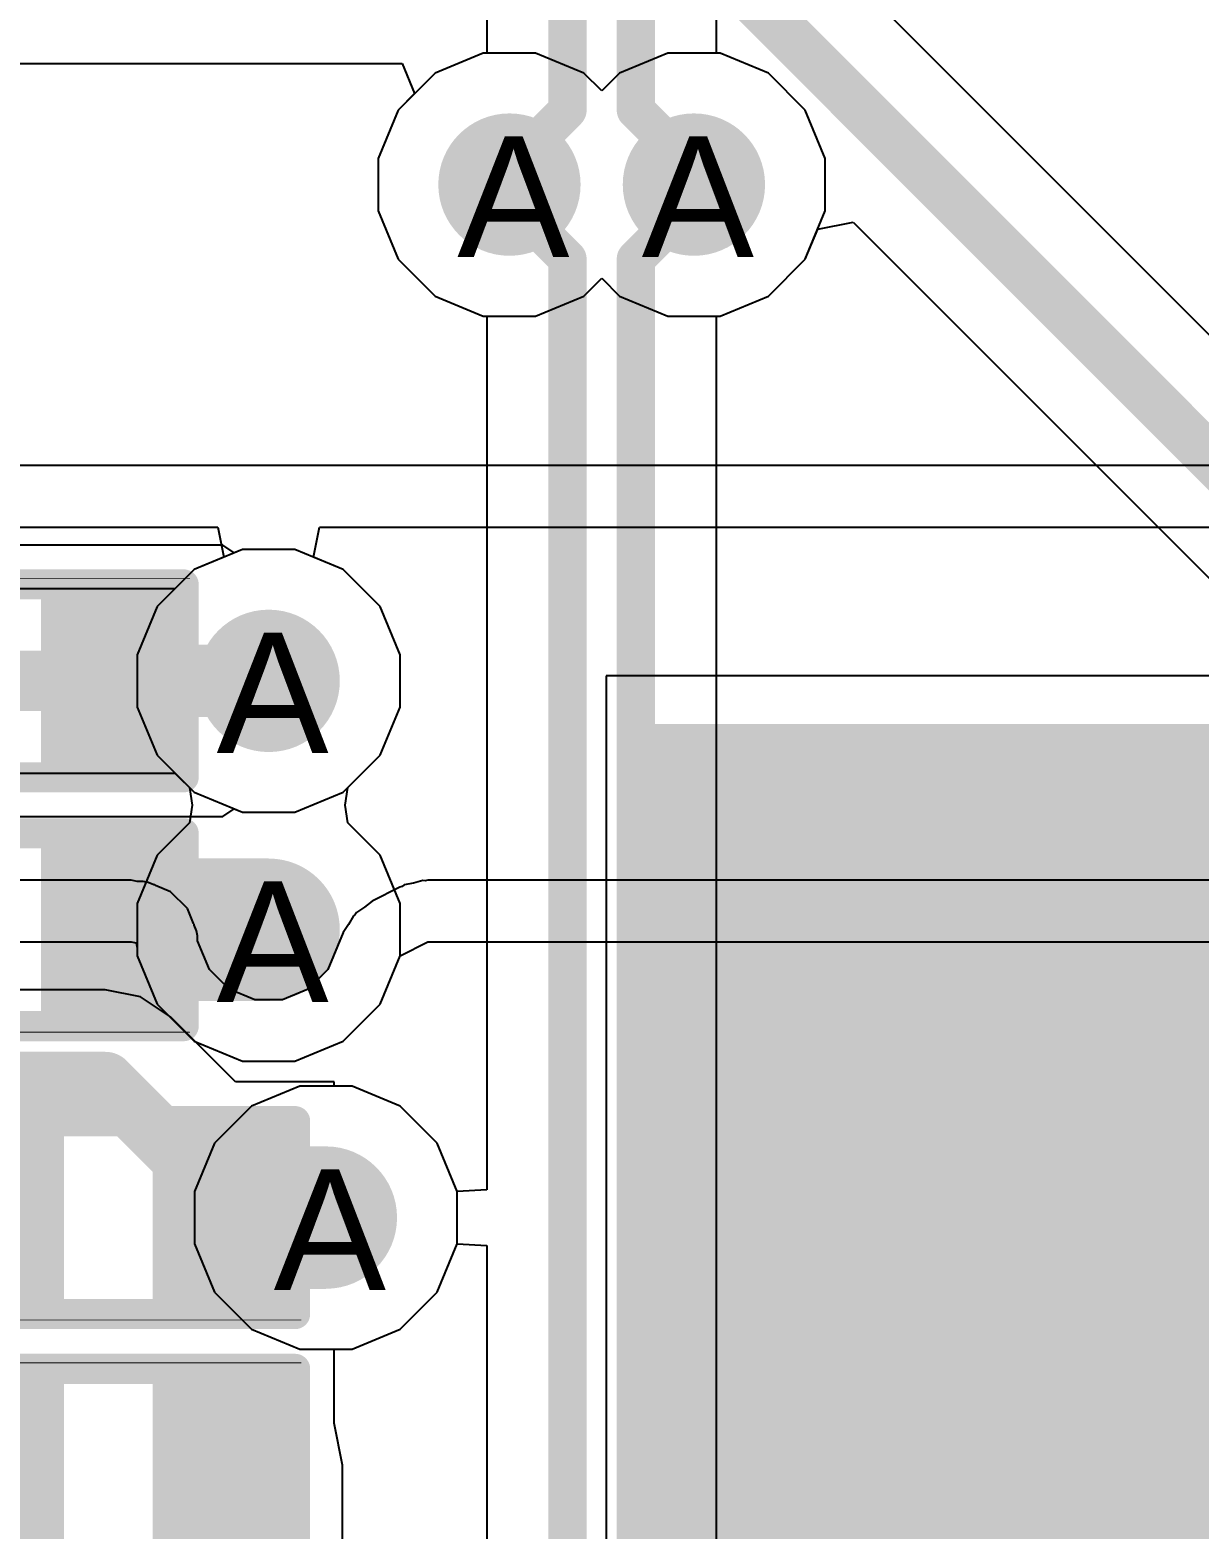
# Model space of a CAD drawing. Header units: inches. Extents: x 0 to 5271, y 0 to 5417.
# Drawn here: x 25.85 to 30.78, y 75.91 to 82.23 of the extents above; entities that cross this region are included whole.
import ezdxf

# ---------------------------------------------------------------- set-up
doc = ezdxf.new("R2010")
doc.units = ezdxf.units.IN
for name, color, linetype in [('Bottom Layer', 5, 'Continuous'), ('Bottom Overlay', 54, 'Continuous'), ('Bottom Paste', 16, 'Continuous'), ('Bottom Solder', 6, 'Continuous'), ('Drill Drawing', 1, 'Continuous'), ('L2_GND1', 16, 'Continuous'), ('L3_SIG1', 76, 'Continuous'), ('L4_PWR', 90, 'Continuous'), ('L5_GND2', 156, 'Continuous'), ('L6_SIG2', 130, 'Continuous'), ('L7_GND3', 216, 'Continuous'), ('Top Layer', 1, 'Continuous'), ('Top Paste', 8, 'Continuous'), ('Top Solder', 216, 'Continuous'), ('Via Holes', 16, 'Continuous')]:
    doc.layers.add(name, color=color, linetype=linetype)
doc.styles.add('Arial', font='', dxfattribs={"height": 0.2})
doc.styles.get('Arial').set_extended_font_data('Arial')

# ---------------------------------------------------------------- blocks, each defined once
blk = doc.blocks.new('AS0B826_S78B_7H_23')
at = {"layer": 'Top Layer'}
blk.add_hatch(color=1, dxfattribs=at).paths.add_polyline_path([(-45.5, 25.206), (-42.5, 25.206), (-42.5, 20.056), (-45.5, 20.056)])
at = {"layer": 'Top Paste'}
blk.add_hatch(color=8, dxfattribs=at).paths.add_polyline_path([(-45.5, 25.206), (-42.5, 25.206), (-42.5, 20.056), (-45.5, 20.056)])
at = {"layer": 'Top Solder'}
blk.add_hatch(color=216, dxfattribs=at).paths.add_polyline_path([(-45.5508, 25.2568), (-42.4492, 25.2568), (-42.4492, 20.0052), (-45.5508, 20.0052)])
blk = doc.blocks.new('R___0402_B_130')
at = {"layer": 'Bottom Layer'}
for points in [[(-0.2413, 0.3175), (-0.2413, -0.3175), (-0.6985, -0.3175), (-0.6985, 0.3175)], [(0.6985, 0.3175), (0.6985, -0.3175), (0.2413, -0.3175), (0.2413, 0.3175)]]:
    blk.add_hatch(color=5, dxfattribs=at).paths.add_polyline_path(points)
at = {"layer": 'Bottom Paste'}
for points in [[(-0.2413, 0.3175), (-0.2413, -0.3175), (-0.6985, -0.3175), (-0.6985, 0.3175)], [(0.6985, 0.3175), (0.6985, -0.3175), (0.2413, -0.3175), (0.2413, 0.3175)]]:
    blk.add_hatch(color=16, dxfattribs=at).paths.add_polyline_path(points)
at = {"layer": 'Bottom Solder'}
for points in [[(-0.1863, 0.3725), (-0.1863, -0.3725), (-0.7535, -0.3725), (-0.7535, 0.3725)], [(0.7535, 0.3725), (0.7535, -0.3725), (0.1863, -0.3725), (0.1863, 0.3725)]]:
    blk.add_hatch(color=6, dxfattribs=at).paths.add_polyline_path(points)
at = {"layer": 'Bottom Overlay'}
for points in [[(-0.7874, -0.4064, 0.127, 0.127, 0), (-0.7874, 0.4064, 0.127, 0.127, 0)], [(-0.7874, 0.4064, 0.127, 0.127, 0), (0.7874, 0.4064, 0.127, 0.127, 0)], [(0.7874, -0.4064, 0.127, 0.127, 0), (0.7874, 0.4064, 0.127, 0.127, 0)], [(-0.8128, 0.4318, 0.00323, 0.00323, 0), (0.8128, 0.4318, 0.00323, 0.00323, 0)], [(-0.7874, -0.4064, 0.127, 0.127, 0), (0.7874, -0.4064, 0.127, 0.127, 0)]]:
    blk.add_lwpolyline(points, format="xyseb", dxfattribs=at)
for points in [[(-0.8191, 0.4064, 0.0635, 0.0635, 1), (-0.7556, 0.4064, 0.0635, 0.0635, 1)], [(-0.8191, 0.4064, 0.0635, 0.0635, 1), (-0.7556, 0.4064, 0.0635, 0.0635, 1)], [(0.7557, 0.4064, 0.0635, 0.0635, 1), (0.8192, 0.4064, 0.0635, 0.0635, 1)], [(0.7557, 0.4064, 0.0635, 0.0635, 1), (0.8192, 0.4064, 0.0635, 0.0635, 1)], [(-0.8136, 0.4318, 0.00161, 0.00161, 1), (-0.812, 0.4318, 0.00161, 0.00161, 1)], [(0.812, 0.4318, 0.00161, 0.00161, 1), (0.8136, 0.4318, 0.00161, 0.00161, 1)], [(-0.8191, -0.4064, 0.0635, 0.0635, 1), (-0.7556, -0.4064, 0.0635, 0.0635, 1)], [(-0.8191, -0.4064, 0.0635, 0.0635, 1), (-0.7556, -0.4064, 0.0635, 0.0635, 1)], [(0.7557, -0.4064, 0.0635, 0.0635, 1), (0.8192, -0.4064, 0.0635, 0.0635, 1)], [(0.7557, -0.4064, 0.0635, 0.0635, 1), (0.8192, -0.4064, 0.0635, 0.0635, 1)]]:
    blk.add_lwpolyline(points, format="xyseb", close=True, dxfattribs=at)
blk = doc.blocks.new('R___0402_B_198')
at = {"layer": 'Bottom Layer'}
for points in [[(-0.2413, 0.3175), (-0.2413, -0.3175), (-0.6985, -0.3175), (-0.6985, 0.3175)], [(0.6985, 0.3175), (0.6985, -0.3175), (0.2413, -0.3175), (0.2413, 0.3175)]]:
    blk.add_hatch(color=5, dxfattribs=at).paths.add_polyline_path(points)
at = {"layer": 'Bottom Paste'}
for points in [[(-0.2413, 0.3175), (-0.2413, -0.3175), (-0.6985, -0.3175), (-0.6985, 0.3175)], [(0.6985, 0.3175), (0.6985, -0.3175), (0.2413, -0.3175), (0.2413, 0.3175)]]:
    blk.add_hatch(color=16, dxfattribs=at).paths.add_polyline_path(points)
at = {"layer": 'Bottom Solder'}
for points in [[(-0.1863, 0.3725), (-0.1863, -0.3725), (-0.7535, -0.3725), (-0.7535, 0.3725)], [(0.7535, 0.3725), (0.7535, -0.3725), (0.1863, -0.3725), (0.1863, 0.3725)]]:
    blk.add_hatch(color=6, dxfattribs=at).paths.add_polyline_path(points)
at = {"layer": 'Bottom Overlay'}
for points in [[(0.7874, 0.4064, 0.127, 0.127, 0), (-0.7874, 0.4064, 0.127, 0.127, 0)], [(-0.7874, 0.4064, 0.127, 0.127, 0), (-0.7874, -0.4064, 0.127, 0.127, 0)], [(0.7874, 0.4064, 0.127, 0.127, 0), (0.7874, -0.4064, 0.127, 0.127, 0)], [(0.8128, 0.4318, 0.00323, 0.00323, 0), (-0.8128, 0.4318, 0.00323, 0.00323, 0)], [(0.7874, -0.4064, 0.127, 0.127, 0), (-0.7874, -0.4064, 0.127, 0.127, 0)]]:
    blk.add_lwpolyline(points, format="xyseb", dxfattribs=at)
for points in [[(-0.8192, 0.4064, 0.0635, 0.0635, 1), (-0.7557, 0.4064, 0.0635, 0.0635, 1)], [(-0.8192, 0.4064, 0.0635, 0.0635, 1), (-0.7557, 0.4064, 0.0635, 0.0635, 1)], [(0.7556, 0.4064, 0.0635, 0.0635, 1), (0.8191, 0.4064, 0.0635, 0.0635, 1)], [(0.7556, 0.4064, 0.0635, 0.0635, 1), (0.8191, 0.4064, 0.0635, 0.0635, 1)], [(-0.8136, 0.4318, 0.00161, 0.00161, 1), (-0.812, 0.4318, 0.00161, 0.00161, 1)], [(0.812, 0.4318, 0.00161, 0.00161, 1), (0.8136, 0.4318, 0.00161, 0.00161, 1)], [(-0.8192, -0.4064, 0.0635, 0.0635, 1), (-0.7557, -0.4064, 0.0635, 0.0635, 1)], [(-0.8192, -0.4064, 0.0635, 0.0635, 1), (-0.7557, -0.4064, 0.0635, 0.0635, 1)], [(0.7556, -0.4064, 0.0635, 0.0635, 1), (0.8191, -0.4064, 0.0635, 0.0635, 1)], [(0.7556, -0.4064, 0.0635, 0.0635, 1), (0.8191, -0.4064, 0.0635, 0.0635, 1)]]:
    blk.add_lwpolyline(points, format="xyseb", close=True, dxfattribs=at)
blk = doc.blocks.new('R___0402_B_226')
at = {"layer": 'Bottom Layer'}
for points in [[(-0.2413, 0.3175), (-0.2413, -0.3175), (-0.6985, -0.3175), (-0.6985, 0.3175)], [(0.6985, 0.3175), (0.6985, -0.3175), (0.2413, -0.3175), (0.2413, 0.3175)]]:
    blk.add_hatch(color=5, dxfattribs=at).paths.add_polyline_path(points)
at = {"layer": 'Bottom Paste'}
for points in [[(-0.2413, 0.3175), (-0.2413, -0.3175), (-0.6985, -0.3175), (-0.6985, 0.3175)], [(0.6985, 0.3175), (0.6985, -0.3175), (0.2413, -0.3175), (0.2413, 0.3175)]]:
    blk.add_hatch(color=16, dxfattribs=at).paths.add_polyline_path(points)
at = {"layer": 'Bottom Solder'}
for points in [[(-0.1863, 0.3725), (-0.1863, -0.3725), (-0.7535, -0.3725), (-0.7535, 0.3725)], [(0.7535, 0.3725), (0.7535, -0.3725), (0.1863, -0.3725), (0.1863, 0.3725)]]:
    blk.add_hatch(color=6, dxfattribs=at).paths.add_polyline_path(points)
at = {"layer": 'Bottom Overlay'}
for points in [[(-0.7874, 0.4064, 0.127, 0.127, 0), (-0.7874, -0.4064, 0.127, 0.127, 0)], [(0.7874, 0.4064, 0.127, 0.127, 0), (-0.7874, 0.4064, 0.127, 0.127, 0)], [(0.7874, 0.4064, 0.127, 0.127, 0), (0.7874, -0.4064, 0.127, 0.127, 0)], [(0.8128, 0.4318, 0.00323, 0.00323, 0), (-0.8128, 0.4318, 0.00323, 0.00323, 0)], [(0.7874, -0.4064, 0.127, 0.127, 0), (-0.7874, -0.4064, 0.127, 0.127, 0)]]:
    blk.add_lwpolyline(points, format="xyseb", dxfattribs=at)
for points in [[(-0.8192, 0.4064, 0.0635, 0.0635, 1), (-0.7557, 0.4064, 0.0635, 0.0635, 1)], [(-0.8192, 0.4064, 0.0635, 0.0635, 1), (-0.7557, 0.4064, 0.0635, 0.0635, 1)], [(0.7556, 0.4064, 0.0635, 0.0635, 1), (0.8191, 0.4064, 0.0635, 0.0635, 1)], [(0.7556, 0.4064, 0.0635, 0.0635, 1), (0.8191, 0.4064, 0.0635, 0.0635, 1)], [(-0.8136, 0.4318, 0.00161, 0.00161, 1), (-0.812, 0.4318, 0.00161, 0.00161, 1)], [(0.812, 0.4318, 0.00161, 0.00161, 1), (0.8136, 0.4318, 0.00161, 0.00161, 1)], [(-0.8192, -0.4064, 0.0635, 0.0635, 1), (-0.7557, -0.4064, 0.0635, 0.0635, 1)], [(-0.8192, -0.4064, 0.0635, 0.0635, 1), (-0.7557, -0.4064, 0.0635, 0.0635, 1)], [(0.7556, -0.4064, 0.0635, 0.0635, 1), (0.8191, -0.4064, 0.0635, 0.0635, 1)], [(0.7556, -0.4064, 0.0635, 0.0635, 1), (0.8191, -0.4064, 0.0635, 0.0635, 1)]]:
    blk.add_lwpolyline(points, format="xyseb", close=True, dxfattribs=at)
blk = doc.blocks.new('R___0402_B_230')
at = {"layer": 'Bottom Layer'}
for points in [[(-0.2413, 0.3175), (-0.2413, -0.3175), (-0.6985, -0.3175), (-0.6985, 0.3175)], [(0.6985, 0.3175), (0.6985, -0.3175), (0.2413, -0.3175), (0.2413, 0.3175)]]:
    blk.add_hatch(color=5, dxfattribs=at).paths.add_polyline_path(points)
at = {"layer": 'Bottom Paste'}
for points in [[(-0.2413, 0.3175), (-0.2413, -0.3175), (-0.6985, -0.3175), (-0.6985, 0.3175)], [(0.6985, 0.3175), (0.6985, -0.3175), (0.2413, -0.3175), (0.2413, 0.3175)]]:
    blk.add_hatch(color=16, dxfattribs=at).paths.add_polyline_path(points)
at = {"layer": 'Bottom Solder'}
for points in [[(-0.1863, 0.3725), (-0.1863, -0.3725), (-0.7535, -0.3725), (-0.7535, 0.3725)], [(0.7535, 0.3725), (0.7535, -0.3725), (0.1863, -0.3725), (0.1863, 0.3725)]]:
    blk.add_hatch(color=6, dxfattribs=at).paths.add_polyline_path(points)
at = {"layer": 'Bottom Overlay'}
for points in [[(-0.7874, -0.4064, 0.127, 0.127, 0), (-0.7874, 0.4064, 0.127, 0.127, 0)], [(-0.7874, 0.4064, 0.127, 0.127, 0), (0.7874, 0.4064, 0.127, 0.127, 0)], [(0.7874, -0.4064, 0.127, 0.127, 0), (0.7874, 0.4064, 0.127, 0.127, 0)], [(-0.8128, 0.4318, 0.00323, 0.00323, 0), (0.8128, 0.4318, 0.00323, 0.00323, 0)], [(-0.7874, -0.4064, 0.127, 0.127, 0), (0.7874, -0.4064, 0.127, 0.127, 0)]]:
    blk.add_lwpolyline(points, format="xyseb", dxfattribs=at)
for points in [[(-0.8191, 0.4064, 0.0635, 0.0635, 1), (-0.7556, 0.4064, 0.0635, 0.0635, 1)], [(-0.8191, 0.4064, 0.0635, 0.0635, 1), (-0.7556, 0.4064, 0.0635, 0.0635, 1)], [(0.7557, 0.4064, 0.0635, 0.0635, 1), (0.8192, 0.4064, 0.0635, 0.0635, 1)], [(0.7557, 0.4064, 0.0635, 0.0635, 1), (0.8192, 0.4064, 0.0635, 0.0635, 1)], [(-0.8136, 0.4318, 0.00161, 0.00161, 1), (-0.812, 0.4318, 0.00161, 0.00161, 1)], [(0.812, 0.4318, 0.00161, 0.00161, 1), (0.8136, 0.4318, 0.00161, 0.00161, 1)], [(-0.8191, -0.4064, 0.0635, 0.0635, 1), (-0.7556, -0.4064, 0.0635, 0.0635, 1)], [(-0.8191, -0.4064, 0.0635, 0.0635, 1), (-0.7556, -0.4064, 0.0635, 0.0635, 1)], [(0.7557, -0.4064, 0.0635, 0.0635, 1), (0.8192, -0.4064, 0.0635, 0.0635, 1)], [(0.7557, -0.4064, 0.0635, 0.0635, 1), (0.8192, -0.4064, 0.0635, 0.0635, 1)]]:
    blk.add_lwpolyline(points, format="xyseb", close=True, dxfattribs=at)

msp = doc.modelspace()

# ---------------------------------------------------------------- hatches: boundary and pattern name
at = {"layer": 'Bottom Layer'}
h = msp.add_hatch(color=5, dxfattribs=at)
edge = h.paths.add_edge_path()
edge.add_arc((27.8728, 81.5752), 0.3, 0, 360)
h = msp.add_hatch(color=5, dxfattribs=at)
edge = h.paths.add_edge_path()
edge.add_arc((28.6506, 81.5752), 0.3, 0, 360)
h = msp.add_hatch(color=5, dxfattribs=at)
edge = h.paths.add_edge_path()
edge.add_arc((26.8576, 79.4839), 0.3, 0, 360)
for points in [[(26.1816, 78.7353), (26.1816, 78.1342), (26.8576, 78.1342), (26.8576, 78.7353)], [(26.4229, 77.5221), (26.4229, 76.921), (27.0989, 76.921), (27.0989, 77.5221)]]:
    msp.add_hatch(color=5, dxfattribs=at).paths.add_polyline_path(points)
h = msp.add_hatch(color=5, dxfattribs=at)
edge = h.paths.add_edge_path()
edge.add_arc((26.8576, 78.4352), 0.3, 0, 360)
h = msp.add_hatch(color=5, dxfattribs=at)
edge = h.paths.add_edge_path()
edge.add_arc((27.0989, 77.2221), 0.3, 0, 360)
at = {"layer": 'L2_GND1'}
h = msp.add_hatch(color=16, dxfattribs=at)
edge = h.paths.add_edge_path()
edge.add_arc((27.8728, 81.5752), 0.3, 0, 360)
h = msp.add_hatch(color=16, dxfattribs=at)
edge = h.paths.add_edge_path()
edge.add_arc((28.6506, 81.5752), 0.3, 0, 360)
h = msp.add_hatch(color=16, dxfattribs=at)
edge = h.paths.add_edge_path()
edge.add_arc((26.8576, 79.4839), 0.3, 0, 360)
h = msp.add_hatch(color=16, dxfattribs=at)
edge = h.paths.add_edge_path()
edge.add_arc((26.8576, 78.4352), 0.3, 0, 360)
h = msp.add_hatch(color=16, dxfattribs=at)
edge = h.paths.add_edge_path()
edge.add_arc((27.0989, 77.2221), 0.3, 0, 360)
at = {"layer": 'L3_SIG1'}
h = msp.add_hatch(color=76, dxfattribs=at)
edge = h.paths.add_edge_path()
edge.add_arc((27.8728, 81.5752), 0.3, 0, 360)
h = msp.add_hatch(color=76, dxfattribs=at)
edge = h.paths.add_edge_path()
edge.add_arc((28.6506, 81.5752), 0.3, 0, 360)
h = msp.add_hatch(color=76, dxfattribs=at)
edge = h.paths.add_edge_path()
edge.add_arc((26.8576, 79.4839), 0.3, 0, 360)
h = msp.add_hatch(color=76, dxfattribs=at)
edge = h.paths.add_edge_path()
edge.add_arc((26.8576, 78.4352), 0.3, 0, 360)
h = msp.add_hatch(color=76, dxfattribs=at)
edge = h.paths.add_edge_path()
edge.add_arc((27.0989, 77.2221), 0.3, 0, 360)
at = {"layer": 'L4_PWR'}
h = msp.add_hatch(color=90, dxfattribs=at)
edge = h.paths.add_edge_path()
edge.add_arc((27.8728, 81.5752), 0.3, 0, 360)
h = msp.add_hatch(color=90, dxfattribs=at)
edge = h.paths.add_edge_path()
edge.add_arc((28.6506, 81.5752), 0.3, 0, 360)
h = msp.add_hatch(color=90, dxfattribs=at)
edge = h.paths.add_edge_path()
edge.add_arc((26.8576, 79.4839), 0.3, 0, 360)
h = msp.add_hatch(color=90, dxfattribs=at)
edge = h.paths.add_edge_path()
edge.add_arc((26.8576, 78.4352), 0.3, 0, 360)
h = msp.add_hatch(color=90, dxfattribs=at)
edge = h.paths.add_edge_path()
edge.add_arc((27.0989, 77.2221), 0.3, 0, 360)
at = {"layer": 'L5_GND2'}
h = msp.add_hatch(color=156, dxfattribs=at)
edge = h.paths.add_edge_path()
edge.add_arc((27.8728, 81.5752), 0.3, 0, 360)
h = msp.add_hatch(color=156, dxfattribs=at)
edge = h.paths.add_edge_path()
edge.add_arc((28.6506, 81.5752), 0.3, 0, 360)
h = msp.add_hatch(color=156, dxfattribs=at)
edge = h.paths.add_edge_path()
edge.add_arc((26.8576, 79.4839), 0.3, 0, 360)
h = msp.add_hatch(color=156, dxfattribs=at)
edge = h.paths.add_edge_path()
edge.add_arc((26.8576, 78.4352), 0.3, 0, 360)
h = msp.add_hatch(color=156, dxfattribs=at)
edge = h.paths.add_edge_path()
edge.add_arc((27.0989, 77.2221), 0.3, 0, 360)
at = {"layer": 'L6_SIG2'}
h = msp.add_hatch(color=130, dxfattribs=at)
edge = h.paths.add_edge_path()
edge.add_arc((27.8728, 81.5752), 0.3, 0, 360)
h = msp.add_hatch(color=130, dxfattribs=at)
edge = h.paths.add_edge_path()
edge.add_arc((28.6506, 81.5752), 0.3, 0, 360)
h = msp.add_hatch(color=130, dxfattribs=at)
edge = h.paths.add_edge_path()
edge.add_arc((26.8576, 79.4839), 0.3, 0, 360)
h = msp.add_hatch(color=130, dxfattribs=at)
edge = h.paths.add_edge_path()
edge.add_arc((26.8576, 78.4352), 0.3, 0, 360)
h = msp.add_hatch(color=130, dxfattribs=at)
edge = h.paths.add_edge_path()
edge.add_arc((27.0989, 77.2221), 0.3, 0, 360)
at = {"layer": 'L7_GND3'}
h = msp.add_hatch(color=216, dxfattribs=at)
edge = h.paths.add_edge_path()
edge.add_arc((27.8728, 81.5752), 0.3, 0, 360)
h = msp.add_hatch(color=216, dxfattribs=at)
edge = h.paths.add_edge_path()
edge.add_arc((28.6506, 81.5752), 0.3, 0, 360)
h = msp.add_hatch(color=216, dxfattribs=at)
edge = h.paths.add_edge_path()
edge.add_arc((26.8576, 79.4839), 0.3, 0, 360)
h = msp.add_hatch(color=216, dxfattribs=at)
edge = h.paths.add_edge_path()
edge.add_arc((26.8576, 78.4352), 0.3, 0, 360)
h = msp.add_hatch(color=216, dxfattribs=at)
edge = h.paths.add_edge_path()
edge.add_arc((27.0989, 77.2221), 0.3, 0, 360)
at = {"layer": 'Top Layer'}
h = msp.add_hatch(color=1, dxfattribs=at)
edge = h.paths.add_edge_path()
edge.add_arc((27.8728, 81.5752), 0.3, 0, 360)
h = msp.add_hatch(color=1, dxfattribs=at)
edge = h.paths.add_edge_path()
edge.add_arc((28.6506, 81.5752), 0.3, 0, 360)
h = msp.add_hatch(color=1, dxfattribs=at)
edge = h.paths.add_edge_path()
edge.add_arc((26.8576, 79.4839), 0.3, 0, 360)
h = msp.add_hatch(color=1, dxfattribs=at)
edge = h.paths.add_edge_path()
edge.add_arc((26.8576, 78.4352), 0.3, 0, 360)
h = msp.add_hatch(color=1, dxfattribs=at)
edge = h.paths.add_edge_path()
edge.add_arc((27.0989, 77.2221), 0.3, 0, 360)
at = {"layer": 'Via Holes'}
h = msp.add_hatch(color=7, dxfattribs=at)
edge = h.paths.add_edge_path()
edge.add_arc((27.8728, 81.5752), 0.15, 0, 360)
h = msp.add_hatch(color=7, dxfattribs=at)
edge = h.paths.add_edge_path()
edge.add_arc((28.6506, 81.5752), 0.15, 0, 360)
h = msp.add_hatch(color=7, dxfattribs=at)
edge = h.paths.add_edge_path()
edge.add_arc((26.8576, 79.4839), 0.15, 0, 360)
h = msp.add_hatch(color=7, dxfattribs=at)
edge = h.paths.add_edge_path()
edge.add_arc((26.8576, 78.4352), 0.15, 0, 360)
h = msp.add_hatch(color=7, dxfattribs=at)
edge = h.paths.add_edge_path()
edge.add_arc((27.0989, 77.2221), 0.15, 0, 360)

# ---------------------------------------------------------------- linework, layer by layer
at = {"layer": 'Bottom Layer'}
for p, q in [((27.7626, 82.1292), (27.559, 82.0448)), ((27.983, 82.1292), (27.7626, 82.1292)), ((28.1866, 82.0448), (27.983, 82.1292)), ((28.5404, 82.1292), (28.3368, 82.0448)), ((28.7608, 82.1292), (28.5404, 82.1292)), ((28.9644, 82.0448), (28.7608, 82.1292)), ((27.559, 82.0448), (27.4031, 81.889)), ((28.2617, 81.9697), (28.1866, 82.0448)), ((28.3368, 82.0448), (28.2617, 81.9697)), ((29.1203, 81.889), (28.9644, 82.0448)), ((27.4031, 81.889), (27.3188, 81.6854)), ((29.2046, 81.6854), (29.1203, 81.889)), ((27.3188, 81.6854), (27.3188, 81.465)), ((29.2046, 81.465), (29.2046, 81.6854)), ((27.3188, 81.465), (27.4031, 81.2613)), ((29.1203, 81.2613), (29.2046, 81.465)), ((27.4031, 81.2613), (27.559, 81.1055)), ((28.9644, 81.1055), (29.1203, 81.2613)), ((27.559, 81.1055), (27.7626, 81.0212)), ((28.7608, 81.0212), (28.9644, 81.1055)), ((27.7626, 81.0212), (27.7769, 81.0212)), ((27.7769, 81.0212), (27.7769, 77.3396)), ((28.7465, 70.7596), (28.7465, 81.0212)), ((28.7465, 81.0212), (28.7608, 81.0212)), ((26.6642, 80.0554), (24.7592, 80.0554)), ((26.7122, 80.0233), (26.6642, 80.0554)), ((26.6642, 80.0554), (26.6642, 80.0554)), ((26.7474, 80.0379), (26.7122, 80.0233)), ((26.9678, 80.0379), (26.7474, 80.0379)), ((27.1714, 79.9535), (26.9678, 80.0379)), ((27.3273, 79.7977), (27.1714, 79.9535)), ((27.4116, 79.5941), (27.3273, 79.7977)), ((27.4116, 79.3737), (27.4116, 79.5941)), ((27.3273, 79.1701), (27.4116, 79.3737)), ((27.1714, 79.0142), (27.3273, 79.1701)), ((26.9678, 78.9299), (27.1714, 79.0142)), ((25.7244, 78.9124), (26.6642, 78.9124)), ((26.6642, 78.9124), (26.7122, 78.9444)), ((26.6642, 78.9124), (26.6642, 78.9124)), ((26.7122, 78.9444), (26.7474, 78.9299)), ((26.7474, 78.9299), (26.9678, 78.9299)), ((26.1689, 78.182), (25.7244, 78.182)), ((26.3176, 78.1524), (26.1689, 78.182)), ((26.4436, 78.0682), (26.3176, 78.1524)), ((26.7183, 77.7936), (26.4436, 78.0682)), ((27.1341, 77.7936), (26.7183, 77.7936)), ((27.1341, 77.776), (27.1341, 77.7936)), ((27.2091, 77.776), (27.1341, 77.776)), ((27.4127, 77.6917), (27.2091, 77.776)), ((27.5686, 77.5359), (27.4127, 77.6917)), ((27.6529, 77.3323), (27.5686, 77.5359)), ((27.7769, 77.3396), (27.6529, 77.3323)), ((27.5686, 76.9082), (27.6529, 77.1118)), ((27.6529, 77.1118), (27.7769, 77.1045)), ((27.7769, 77.1045), (27.7769, 70.7596)), ((27.4127, 76.7524), (27.5686, 76.9082)), ((27.2091, 76.6681), (27.4127, 76.7524)), ((27.1341, 76.3558), (27.1341, 76.6681)), ((27.1341, 76.6681), (27.2091, 76.6681)), ((27.1695, 76.1781), (27.1341, 76.3558)), ((27.1695, 75.147), (27.1695, 76.1781))]:
    msp.add_line(p, q, dxfattribs=at)
for points in [[(27.8728, 81.5064, 0.1608, 0.1608, 0), (27.8728, 81.5752, 0.1608, 0.1608, 0)], [(28.6506, 81.5064, 0.1608, 0.1608, 0), (28.6506, 81.5752, 0.1608, 0.1608, 0)], [(27.8728, 81.5064, 0.1608, 0.1608, 0), (28.1178, 81.2614, 0.1608, 0.1608, 0)], [(28.4056, 81.2614, 0.1608, 0.1608, 0), (28.6506, 81.5064, 0.1608, 0.1608, 0)], [(28.1178, 70.5194, 0.1608, 0.1608, 0), (28.1178, 81.2614, 0.1608, 0.1608, 0)], [(28.4056, 70.5194, 0.1608, 0.1608, 0), (28.4056, 81.2614, 0.1608, 0.1608, 0)], [(26.1816, 79.4839, 0.3048, 0.3048, 0), (26.8659, 79.4839, 0.3048, 0.3048, 0)], [(25.0339, 77.7936, 0.254, 0.254, 0), (26.1689, 77.7936, 0.254, 0.254, 0)], [(26.1689, 77.7936, 0.254, 0.254, 0), (26.6515, 77.311, 0.254, 0.254, 0)], [(26.6515, 77.2221, 0.254, 0.254, 0), (26.6515, 77.311, 0.254, 0.254, 0)], [(26.6515, 75.147, 0.508, 0.508, 0), (26.6515, 76.1781, 0.508, 0.508, 0)]]:
    msp.add_lwpolyline(points, format="xyseb", dxfattribs=at)
for points in [[(27.8326, 81.5752, 0.0804, 0.0804, 1), (27.913, 81.5752, 0.0804, 0.0804, 1)], [(28.6104, 81.5752, 0.0804, 0.0804, 1), (28.6908, 81.5752, 0.0804, 0.0804, 1)], [(27.8326, 81.5064, 0.0804, 0.0804, 1), (27.913, 81.5064, 0.0804, 0.0804, 1)], [(27.8326, 81.5064, 0.0804, 0.0804, 1), (27.913, 81.5064, 0.0804, 0.0804, 1)], [(28.6104, 81.5064, 0.0804, 0.0804, 1), (28.6908, 81.5064, 0.0804, 0.0804, 1)], [(28.6104, 81.5064, 0.0804, 0.0804, 1), (28.6908, 81.5064, 0.0804, 0.0804, 1)], [(28.0776, 81.2614, 0.0804, 0.0804, 1), (28.158, 81.2614, 0.0804, 0.0804, 1)], [(28.0776, 81.2614, 0.0804, 0.0804, 1), (28.158, 81.2614, 0.0804, 0.0804, 1)], [(28.3654, 81.2614, 0.0804, 0.0804, 1), (28.4458, 81.2614, 0.0804, 0.0804, 1)], [(28.3654, 81.2614, 0.0804, 0.0804, 1), (28.4458, 81.2614, 0.0804, 0.0804, 1)], [(26.1054, 79.4839, 0.1524, 0.1524, 1), (26.2578, 79.4839, 0.1524, 0.1524, 1)], [(26.7897, 79.4839, 0.1524, 0.1524, 1), (26.9421, 79.4839, 0.1524, 0.1524, 1)], [(26.1054, 77.7936, 0.127, 0.127, 1), (26.2324, 77.7936, 0.127, 0.127, 1)], [(26.1054, 77.7936, 0.127, 0.127, 1), (26.2324, 77.7936, 0.127, 0.127, 1)], [(26.588, 77.311, 0.127, 0.127, 1), (26.715, 77.311, 0.127, 0.127, 1)], [(26.588, 77.311, 0.127, 0.127, 1), (26.715, 77.311, 0.127, 0.127, 1)], [(26.588, 77.2221, 0.127, 0.127, 1), (26.715, 77.2221, 0.127, 0.127, 1)], [(26.5245, 76.1781, 0.254, 0.254, 1), (26.7785, 76.1781, 0.254, 0.254, 1)]]:
    msp.add_lwpolyline(points, format="xyseb", close=True, dxfattribs=at)
at = {"layer": 'L2_GND1'}
for p, q in [((32.1034, 79.6614), (29.06, 82.7048)), ((24.9065, 82.0858), (27.4204, 82.0858)), ((27.4204, 82.0858), (27.473, 81.9588)), ((27.473, 81.9588), (27.4031, 81.889)), ((27.4031, 81.889), (27.3188, 81.6854)), ((27.3188, 81.6854), (27.3188, 81.465)), ((27.3188, 81.465), (27.4031, 81.2613)), ((29.1203, 81.2613), (29.1724, 81.3872)), ((29.1724, 81.3872), (29.3219, 81.4173)), ((29.3219, 81.4173), (31.6968, 79.0424)), ((27.4031, 81.2613), (27.559, 81.1055)), ((28.9644, 81.1055), (29.1203, 81.2613)), ((28.1866, 81.1055), (28.2617, 81.1806)), ((28.2617, 81.1806), (28.3368, 81.1055)), ((27.559, 81.1055), (27.7626, 81.0212)), ((27.983, 81.0212), (28.1866, 81.1055)), ((28.3368, 81.1055), (28.5404, 81.0212)), ((28.7608, 81.0212), (28.9644, 81.1055)), ((27.7626, 81.0212), (27.983, 81.0212)), ((28.5404, 81.0212), (28.7608, 81.0212)), ((26.7474, 80.0379), (26.5438, 79.9535)), ((26.9678, 80.0379), (26.7474, 80.0379)), ((27.1714, 79.9535), (26.9678, 80.0379)), ((26.5438, 79.9535), (26.3879, 79.7977)), ((27.3273, 79.7977), (27.1714, 79.9535)), ((26.3879, 79.7977), (26.3036, 79.5941)), ((27.4116, 79.5941), (27.3273, 79.7977)), ((26.3036, 79.5941), (26.3036, 79.3737)), ((27.4116, 79.3737), (27.4116, 79.5941)), ((26.3036, 79.3737), (26.3879, 79.1701)), ((27.3273, 79.1701), (27.4116, 79.3737)), ((26.3879, 79.1701), (26.5438, 79.0142)), ((27.1714, 79.0142), (27.3273, 79.1701)), ((26.5438, 79.0142), (26.7474, 78.9299)), ((26.9678, 78.9299), (27.1714, 79.0142)), ((26.7474, 78.9299), (26.9678, 78.9299)), ((26.9887, 77.776), (26.7851, 77.6917)), ((27.2091, 77.776), (26.9887, 77.776)), ((27.4127, 77.6917), (27.2091, 77.776)), ((26.7851, 77.6917), (26.6292, 77.5359)), ((27.5686, 77.5359), (27.4127, 77.6917)), ((26.6292, 77.5359), (26.5449, 77.3322)), ((27.6529, 77.3322), (27.5686, 77.5359)), ((26.5449, 77.3322), (26.5449, 77.1119)), ((27.6529, 77.1119), (27.6529, 77.3322)), ((26.5449, 77.1119), (26.6292, 76.9082)), ((27.5686, 76.9082), (27.6529, 77.1119)), ((26.6292, 76.9082), (26.7851, 76.7524)), ((27.4127, 76.7524), (27.5686, 76.9082)), ((26.7851, 76.7524), (26.9887, 76.6681)), ((27.2091, 76.6681), (27.4127, 76.7524)), ((26.9887, 76.6681), (27.2091, 76.6681))]:
    msp.add_line(p, q, dxfattribs=at)
msp.add_lwpolyline([(28.8036, 82.4484, 0.2032, 0.2032, 0), (31.9532, 79.2988, 0.2032, 0.2032, 0)], format="xyseb", dxfattribs=at)
at = {"layer": 'L3_SIG1'}
for p, q in [((27.7626, 82.1292), (27.559, 82.0448)), ((27.983, 82.1292), (27.7626, 82.1292)), ((28.1866, 82.0448), (27.983, 82.1292)), ((28.5404, 82.1292), (28.3368, 82.0448)), ((28.7608, 82.1292), (28.5404, 82.1292)), ((28.9644, 82.0448), (28.7608, 82.1292)), ((27.559, 82.0448), (27.4031, 81.889)), ((28.2617, 81.9697), (28.1866, 82.0448)), ((28.3368, 82.0448), (28.2617, 81.9697)), ((29.1203, 81.889), (28.9644, 82.0448)), ((27.4031, 81.889), (27.3188, 81.6854)), ((29.2046, 81.6854), (29.1203, 81.889)), ((27.3188, 81.6854), (27.3188, 81.465)), ((29.2046, 81.465), (29.2046, 81.6854)), ((27.3188, 81.465), (27.4031, 81.2613)), ((29.1203, 81.2613), (29.2046, 81.465)), ((27.4031, 81.2613), (27.559, 81.1055)), ((28.9644, 81.1055), (29.1203, 81.2613)), ((28.1866, 81.1055), (28.2617, 81.1806)), ((28.2617, 81.1806), (28.3368, 81.1055)), ((27.559, 81.1055), (27.7626, 81.0212)), ((27.983, 81.0212), (28.1866, 81.1055)), ((28.3368, 81.1055), (28.5404, 81.0212)), ((28.7608, 81.0212), (28.9644, 81.1055)), ((27.7626, 81.0212), (27.983, 81.0212)), ((28.5404, 81.0212), (28.7608, 81.0212)), ((35.4075, 80.391), (22.5045, 80.391)), ((22.5045, 80.132), (26.6428, 80.132)), ((26.6428, 80.132), (26.6681, 80.005)), ((27.0471, 80.005), (27.0724, 80.132)), ((27.0724, 80.132), (35.4075, 80.132)), ((26.6681, 80.005), (26.5438, 79.9535)), ((27.1714, 79.9535), (27.0471, 80.005)), ((26.5438, 79.9535), (26.4626, 79.8723)), ((27.3273, 79.7977), (27.1714, 79.9535)), ((26.4626, 79.8723), (22.2286, 79.8723)), ((27.4116, 79.5941), (27.3273, 79.7977)), ((27.4116, 79.3737), (27.4116, 79.5941)), ((27.3273, 79.1701), (27.4116, 79.3737)), ((27.1714, 79.0142), (27.3273, 79.1701)), ((22.2286, 79.0954), (26.4626, 79.0954)), ((26.4626, 79.0954), (26.5438, 79.0142)), ((26.5438, 79.0142), (26.7474, 78.9299)), ((26.9678, 78.9299), (27.1714, 79.0142)), ((26.7474, 78.9299), (26.9678, 78.9299)), ((26.2781, 78.6434), (18.4485, 78.6434)), ((26.3031, 78.6384), (26.2781, 78.6434)), ((26.3286, 78.6384), (26.3031, 78.6384)), ((26.3499, 78.6342), (26.3286, 78.6384)), ((26.3735, 78.6244), (26.3499, 78.6342)), ((26.3772, 78.6237), (26.3735, 78.6244)), ((26.3804, 78.6215), (26.3772, 78.6237)), ((26.4432, 78.5955), (26.3804, 78.6215)), ((26.5147, 78.524), (26.4432, 78.5955)), ((27.4104, 78.6151), (27.2939, 78.5557)), ((27.4203, 78.6179), (27.4104, 78.6151)), ((27.4289, 78.6237), (27.4203, 78.6179)), ((27.4686, 78.6316), (27.4289, 78.6237)), ((27.5076, 78.6426), (27.4686, 78.6316)), ((27.5179, 78.6414), (27.5076, 78.6426)), ((27.528, 78.6434), (27.5179, 78.6414)), ((35.6908, 78.6434), (27.528, 78.6434)), ((26.5407, 78.4612), (26.5147, 78.524)), ((27.2621, 78.5306), (27.2285, 78.5081)), ((27.2939, 78.5557), (27.2621, 78.5306)), ((26.5429, 78.458), (26.5407, 78.4612)), ((27.2146, 78.4931), (27.1948, 78.4578)), ((27.2227, 78.4995), (27.2146, 78.4931)), ((27.2285, 78.5081), (27.2227, 78.4995)), ((26.5436, 78.4543), (26.5429, 78.458)), ((26.5534, 78.4307), (26.5436, 78.4543)), ((26.5576, 78.4094), (26.5534, 78.4307)), ((26.5576, 78.3885), (26.5576, 78.4094)), ((27.1723, 78.4241), (27.1077, 78.2681)), ((27.1948, 78.4578), (27.1723, 78.4241)), ((18.4485, 78.3844), (26.2781, 78.3844)), ((26.2781, 78.3844), (26.2994, 78.3802)), ((26.2994, 78.3802), (26.3036, 78.3589)), ((26.3036, 78.3589), (26.3036, 78.325)), ((26.6075, 78.2681), (26.5576, 78.3885)), ((27.4116, 78.325), (27.528, 78.3844)), ((27.528, 78.3844), (35.6908, 78.3844)), ((26.3036, 78.325), (26.3879, 78.1214)), ((27.3273, 78.1214), (27.4116, 78.325)), ((26.6905, 78.1851), (26.6075, 78.2681)), ((27.1077, 78.2681), (27.0247, 78.1851)), ((26.7989, 78.1402), (26.6905, 78.1851)), ((27.0247, 78.1851), (26.9163, 78.1402)), ((26.3879, 78.1214), (26.5438, 77.9655)), ((26.9163, 78.1402), (26.7989, 78.1402)), ((27.1714, 77.9655), (27.3273, 78.1214)), ((26.5438, 77.9655), (26.7474, 77.8812)), ((26.9678, 77.8812), (27.1714, 77.9655)), ((26.7474, 77.8812), (26.9678, 77.8812))]:
    msp.add_line(p, q, dxfattribs=at)
msp.add_lwpolyline([(21.8336, 79.4839, 0.254, 0.254, 0), (26.8659, 79.4839, 0.254, 0.254, 0)], format="xyseb", dxfattribs=at)
msp.add_lwpolyline([(26.8024, 79.4839, 0.127, 0.127, 1), (26.9294, 79.4839, 0.127, 0.127, 1)], format="xyseb", close=True, dxfattribs=at)
at = {"layer": 'L4_PWR'}
for p, q in [((27.7626, 82.1292), (27.559, 82.0448)), ((27.983, 82.1292), (27.7626, 82.1292)), ((28.1866, 82.0448), (27.983, 82.1292)), ((28.5404, 82.1292), (28.3368, 82.0448)), ((28.7608, 82.1292), (28.5404, 82.1292)), ((28.9644, 82.0448), (28.7608, 82.1292)), ((27.559, 82.0448), (27.4031, 81.889)), ((28.2617, 81.9697), (28.1866, 82.0448)), ((28.3368, 82.0448), (28.2617, 81.9697)), ((29.1203, 81.889), (28.9644, 82.0448)), ((27.4031, 81.889), (27.3188, 81.6854)), ((29.2046, 81.6854), (29.1203, 81.889)), ((27.3188, 81.6854), (27.3188, 81.465)), ((29.2046, 81.465), (29.2046, 81.6854)), ((27.3188, 81.465), (27.4031, 81.2613)), ((29.1203, 81.2613), (29.2046, 81.465)), ((27.4031, 81.2613), (27.559, 81.1055)), ((28.9644, 81.1055), (29.1203, 81.2613)), ((28.1866, 81.1055), (28.2617, 81.1806)), ((28.2617, 81.1806), (28.3368, 81.1055)), ((27.559, 81.1055), (27.7626, 81.0212)), ((27.983, 81.0212), (28.1866, 81.1055)), ((28.3368, 81.1055), (28.5404, 81.0212)), ((28.7608, 81.0212), (28.9644, 81.1055)), ((27.7626, 81.0212), (27.983, 81.0212)), ((28.5404, 81.0212), (28.7608, 81.0212)), ((26.7474, 80.0379), (26.5438, 79.9535)), ((26.9678, 80.0379), (26.7474, 80.0379)), ((27.1714, 79.9535), (26.9678, 80.0379)), ((26.5438, 79.9535), (26.3879, 79.7977)), ((27.3273, 79.7977), (27.1714, 79.9535)), ((26.3879, 79.7977), (26.3036, 79.5941)), ((27.4116, 79.5941), (27.3273, 79.7977)), ((26.3036, 79.5941), (26.3036, 79.3737)), ((27.4116, 79.3737), (27.4116, 79.5941)), ((26.3036, 79.3737), (26.3879, 79.1701)), ((27.3273, 79.1701), (27.4116, 79.3737)), ((26.3879, 79.1701), (26.5239, 79.0341)), ((27.1913, 79.0341), (27.3273, 79.1701)), ((26.5239, 79.0341), (26.5354, 78.9595)), ((27.1798, 78.9595), (27.1913, 79.0341)), ((26.5354, 78.9595), (26.5239, 78.885)), ((27.1913, 78.885), (27.1798, 78.9595)), ((26.5239, 78.885), (26.3879, 78.749)), ((27.3273, 78.749), (27.1913, 78.885)), ((26.3879, 78.749), (26.3036, 78.5454)), ((27.4116, 78.5454), (27.3273, 78.749)), ((26.3036, 78.5454), (26.3036, 78.325)), ((27.4116, 78.325), (27.4116, 78.5454)), ((26.3036, 78.325), (26.3879, 78.1214)), ((27.3273, 78.1214), (27.4116, 78.325)), ((26.3879, 78.1214), (26.5438, 77.9655)), ((27.1714, 77.9655), (27.3273, 78.1214)), ((26.5438, 77.9655), (26.7474, 77.8812)), ((26.9678, 77.8812), (27.1714, 77.9655)), ((26.7474, 77.8812), (26.9678, 77.8812))]:
    msp.add_line(p, q, dxfattribs=at)
at = {"layer": 'L5_GND2'}
for p, q in [((27.7626, 82.1292), (27.559, 82.0448)), ((27.983, 82.1292), (27.7626, 82.1292)), ((28.1866, 82.0448), (27.983, 82.1292)), ((28.5404, 82.1292), (28.3368, 82.0448)), ((28.7608, 82.1292), (28.5404, 82.1292)), ((28.9644, 82.0448), (28.7608, 82.1292)), ((27.559, 82.0448), (27.4031, 81.889)), ((28.2617, 81.9697), (28.1866, 82.0448)), ((28.3368, 82.0448), (28.2617, 81.9697)), ((29.1203, 81.889), (28.9644, 82.0448)), ((27.4031, 81.889), (27.3188, 81.6854)), ((29.2046, 81.6854), (29.1203, 81.889)), ((27.3188, 81.6854), (27.3188, 81.465)), ((29.2046, 81.465), (29.2046, 81.6854)), ((27.3188, 81.465), (27.4031, 81.2613)), ((29.1203, 81.2613), (29.2046, 81.465)), ((27.4031, 81.2613), (27.559, 81.1055)), ((28.9644, 81.1055), (29.1203, 81.2613)), ((28.1866, 81.1055), (28.2617, 81.1806)), ((28.2617, 81.1806), (28.3368, 81.1055)), ((27.559, 81.1055), (27.7626, 81.0212)), ((27.983, 81.0212), (28.1866, 81.1055)), ((28.3368, 81.1055), (28.5404, 81.0212)), ((28.7608, 81.0212), (28.9644, 81.1055)), ((27.7626, 81.0212), (27.983, 81.0212)), ((28.5404, 81.0212), (28.7608, 81.0212)), ((26.7474, 80.0379), (26.5438, 79.9535)), ((26.9678, 80.0379), (26.7474, 80.0379)), ((27.1714, 79.9535), (26.9678, 80.0379)), ((26.5438, 79.9535), (26.3879, 79.7977)), ((27.3273, 79.7977), (27.1714, 79.9535)), ((26.3879, 79.7977), (26.3036, 79.5941)), ((27.4116, 79.5941), (27.3273, 79.7977)), ((26.3036, 79.5941), (26.3036, 79.3737)), ((27.4116, 79.3737), (27.4116, 79.5941)), ((26.3036, 79.3737), (26.3879, 79.1701)), ((27.3273, 79.1701), (27.4116, 79.3737)), ((26.3879, 79.1701), (26.5438, 79.0142)), ((27.1714, 79.0142), (27.3273, 79.1701)), ((26.5438, 79.0142), (26.7474, 78.9299)), ((26.9678, 78.9299), (27.1714, 79.0142)), ((26.7474, 78.9299), (26.9678, 78.9299)), ((26.9887, 77.776), (26.7851, 77.6917)), ((27.2091, 77.776), (26.9887, 77.776)), ((27.4127, 77.6917), (27.2091, 77.776)), ((26.7851, 77.6917), (26.6292, 77.5359)), ((27.5686, 77.5359), (27.4127, 77.6917)), ((26.6292, 77.5359), (26.5449, 77.3322)), ((27.6529, 77.3322), (27.5686, 77.5359)), ((26.5449, 77.3322), (26.5449, 77.1119)), ((27.6529, 77.1119), (27.6529, 77.3322)), ((26.5449, 77.1119), (26.6292, 76.9082)), ((27.5686, 76.9082), (27.6529, 77.1119)), ((26.6292, 76.9082), (26.7851, 76.7524)), ((27.4127, 76.7524), (27.5686, 76.9082)), ((26.7851, 76.7524), (26.9887, 76.6681)), ((27.2091, 76.6681), (27.4127, 76.7524)), ((26.9887, 76.6681), (27.2091, 76.6681))]:
    msp.add_line(p, q, dxfattribs=at)
at = {"layer": 'L6_SIG2'}
for p, q in [((27.7626, 82.1292), (27.559, 82.0448)), ((27.983, 82.1292), (27.7626, 82.1292)), ((28.1866, 82.0448), (27.983, 82.1292)), ((28.5404, 82.1292), (28.3368, 82.0448)), ((28.7608, 82.1292), (28.5404, 82.1292)), ((28.9644, 82.0448), (28.7608, 82.1292)), ((27.559, 82.0448), (27.4031, 81.889)), ((28.2617, 81.9697), (28.1866, 82.0448)), ((28.3368, 82.0448), (28.2617, 81.9697)), ((29.1203, 81.889), (28.9644, 82.0448)), ((27.4031, 81.889), (27.3188, 81.6854)), ((29.2046, 81.6854), (29.1203, 81.889)), ((27.3188, 81.6854), (27.3188, 81.465)), ((29.2046, 81.465), (29.2046, 81.6854)), ((27.3188, 81.465), (27.4031, 81.2613)), ((29.1203, 81.2613), (29.2046, 81.465)), ((27.4031, 81.2613), (27.559, 81.1055)), ((28.9644, 81.1055), (29.1203, 81.2613)), ((28.1866, 81.1055), (28.2617, 81.1806)), ((28.2617, 81.1806), (28.3368, 81.1055)), ((27.559, 81.1055), (27.7626, 81.0212)), ((27.983, 81.0212), (28.1866, 81.1055)), ((28.3368, 81.1055), (28.5404, 81.0212)), ((28.7608, 81.0212), (28.9644, 81.1055)), ((27.7626, 81.0212), (27.983, 81.0212)), ((28.5404, 81.0212), (28.7608, 81.0212)), ((26.7474, 80.0379), (26.5438, 79.9535)), ((26.9678, 80.0379), (26.7474, 80.0379)), ((27.1714, 79.9535), (26.9678, 80.0379)), ((26.5438, 79.9535), (26.3879, 79.7977)), ((27.3273, 79.7977), (27.1714, 79.9535)), ((26.3879, 79.7977), (26.3036, 79.5941)), ((27.4116, 79.5941), (27.3273, 79.7977)), ((26.3036, 79.5941), (26.3036, 79.3737)), ((27.4116, 79.3737), (27.4116, 79.5941)), ((26.3036, 79.3737), (26.3879, 79.1701)), ((27.3273, 79.1701), (27.4116, 79.3737)), ((26.3879, 79.1701), (26.5438, 79.0142)), ((27.1714, 79.0142), (27.3273, 79.1701)), ((26.5438, 79.0142), (26.7474, 78.9299)), ((26.9678, 78.9299), (27.1714, 79.0142)), ((26.7474, 78.9299), (26.9678, 78.9299)), ((26.9887, 77.776), (26.7851, 77.6917)), ((27.2091, 77.776), (26.9887, 77.776)), ((27.4127, 77.6917), (27.2091, 77.776)), ((26.7851, 77.6917), (26.6292, 77.5359)), ((27.5686, 77.5359), (27.4127, 77.6917)), ((26.6292, 77.5359), (26.5449, 77.3322)), ((27.6529, 77.3322), (27.5686, 77.5359)), ((26.5449, 77.3322), (26.5449, 77.1119)), ((27.6529, 77.1119), (27.6529, 77.3322)), ((26.5449, 77.1119), (26.6292, 76.9082)), ((27.5686, 76.9082), (27.6529, 77.1119)), ((26.6292, 76.9082), (26.7851, 76.7524)), ((27.4127, 76.7524), (27.5686, 76.9082)), ((26.7851, 76.7524), (26.9887, 76.6681)), ((27.2091, 76.6681), (27.4127, 76.7524)), ((26.9887, 76.6681), (27.2091, 76.6681))]:
    msp.add_line(p, q, dxfattribs=at)
at = {"layer": 'L7_GND3'}
for p, q in [((27.7626, 82.1292), (27.559, 82.0448)), ((27.983, 82.1292), (27.7626, 82.1292)), ((28.1866, 82.0448), (27.983, 82.1292)), ((28.5404, 82.1292), (28.3368, 82.0448)), ((28.7608, 82.1292), (28.5404, 82.1292)), ((28.9644, 82.0448), (28.7608, 82.1292)), ((27.559, 82.0448), (27.4031, 81.889)), ((28.2617, 81.9697), (28.1866, 82.0448)), ((28.3368, 82.0448), (28.2617, 81.9697)), ((29.1203, 81.889), (28.9644, 82.0448)), ((27.4031, 81.889), (27.3188, 81.6854)), ((29.2046, 81.6854), (29.1203, 81.889)), ((27.3188, 81.6854), (27.3188, 81.465)), ((29.2046, 81.465), (29.2046, 81.6854)), ((27.3188, 81.465), (27.4031, 81.2613)), ((29.1203, 81.2613), (29.2046, 81.465)), ((27.4031, 81.2613), (27.559, 81.1055)), ((28.9644, 81.1055), (29.1203, 81.2613)), ((28.1866, 81.1055), (28.2617, 81.1806)), ((28.2617, 81.1806), (28.3368, 81.1055)), ((27.559, 81.1055), (27.7626, 81.0212)), ((27.983, 81.0212), (28.1866, 81.1055)), ((28.3368, 81.1055), (28.5404, 81.0212)), ((28.7608, 81.0212), (28.9644, 81.1055)), ((27.7626, 81.0212), (27.983, 81.0212)), ((28.5404, 81.0212), (28.7608, 81.0212)), ((26.7474, 80.0379), (26.5438, 79.9535)), ((26.9678, 80.0379), (26.7474, 80.0379)), ((27.1714, 79.9535), (26.9678, 80.0379)), ((26.5438, 79.9535), (26.3879, 79.7977)), ((27.3273, 79.7977), (27.1714, 79.9535)), ((26.3879, 79.7977), (26.3036, 79.5941)), ((27.4116, 79.5941), (27.3273, 79.7977)), ((26.3036, 79.5941), (26.3036, 79.3737)), ((27.4116, 79.3737), (27.4116, 79.5941)), ((26.3036, 79.3737), (26.3879, 79.1701)), ((27.3273, 79.1701), (27.4116, 79.3737)), ((26.3879, 79.1701), (26.5438, 79.0142)), ((27.1714, 79.0142), (27.3273, 79.1701)), ((26.5438, 79.0142), (26.7474, 78.9299)), ((26.9678, 78.9299), (27.1714, 79.0142)), ((26.7474, 78.9299), (26.9678, 78.9299)), ((26.9887, 77.776), (26.7851, 77.6917)), ((27.2091, 77.776), (26.9887, 77.776)), ((27.4127, 77.6917), (27.2091, 77.776)), ((26.7851, 77.6917), (26.6292, 77.5359)), ((27.5686, 77.5359), (27.4127, 77.6917)), ((26.6292, 77.5359), (26.5449, 77.3322)), ((27.6529, 77.3322), (27.5686, 77.5359)), ((26.5449, 77.3322), (26.5449, 77.1119)), ((27.6529, 77.1119), (27.6529, 77.3322)), ((26.5449, 77.1119), (26.6292, 76.9082)), ((27.5686, 76.9082), (27.6529, 77.1119)), ((26.6292, 76.9082), (26.7851, 76.7524)), ((27.4127, 76.7524), (27.5686, 76.9082)), ((26.7851, 76.7524), (26.9887, 76.6681)), ((27.2091, 76.6681), (27.4127, 76.7524)), ((26.9887, 76.6681), (27.2091, 76.6681))]:
    msp.add_line(p, q, dxfattribs=at)
at = {"layer": 'Top Layer'}
for p, q in [((27.7769, 84.455), (27.7769, 82.1292)), ((28.7465, 82.1292), (28.7465, 84.1946)), ((27.7626, 82.1292), (27.559, 82.0448)), ((27.7769, 82.1292), (27.7626, 82.1292)), ((28.7608, 82.1292), (28.7465, 82.1292)), ((28.9644, 82.0448), (28.7608, 82.1292)), ((27.559, 82.0448), (27.4031, 81.889)), ((29.1203, 81.889), (28.9644, 82.0448)), ((27.4031, 81.889), (27.3188, 81.6854)), ((29.2046, 81.6854), (29.1203, 81.889)), ((27.3188, 81.6854), (27.3188, 81.465)), ((29.2046, 81.465), (29.2046, 81.6854)), ((27.3188, 81.465), (27.4031, 81.2613)), ((29.1203, 81.2613), (29.2046, 81.465)), ((27.4031, 81.2613), (27.559, 81.1055)), ((28.9644, 81.1055), (29.1203, 81.2613)), ((28.1866, 81.1055), (28.2617, 81.1806)), ((28.2617, 81.1806), (28.3368, 81.1055)), ((27.559, 81.1055), (27.7626, 81.0212)), ((27.983, 81.0212), (28.1866, 81.1055)), ((28.3368, 81.1055), (28.5404, 81.0212)), ((28.7608, 81.0212), (28.9644, 81.1055)), ((27.7626, 81.0212), (27.983, 81.0212)), ((28.5404, 81.0212), (28.7608, 81.0212)), ((26.7474, 80.0379), (26.5438, 79.9535)), ((26.9678, 80.0379), (26.7474, 80.0379)), ((27.1714, 79.9535), (26.9678, 80.0379)), ((26.5438, 79.9535), (26.3879, 79.7977)), ((27.3273, 79.7977), (27.1714, 79.9535)), ((26.3879, 79.7977), (26.3036, 79.5941)), ((27.4116, 79.5941), (27.3273, 79.7977)), ((26.3036, 79.5941), (26.3036, 79.3737)), ((27.4116, 79.3737), (27.4116, 79.5941)), ((31.7884, 79.505), (28.2804, 79.505)), ((28.2804, 79.505), (28.2804, 73.847)), ((26.3036, 79.3737), (26.3879, 79.1701)), ((27.3273, 79.1701), (27.4116, 79.3737)), ((26.3879, 79.1701), (26.5438, 79.0142)), ((27.1714, 79.0142), (27.3273, 79.1701)), ((26.5438, 79.0142), (26.7474, 78.9299)), ((26.9678, 78.9299), (27.1714, 79.0142)), ((26.7474, 78.9299), (26.9678, 78.9299)), ((26.9887, 77.776), (26.7851, 77.6917)), ((27.2091, 77.776), (26.9887, 77.776)), ((27.4127, 77.6917), (27.2091, 77.776)), ((26.7851, 77.6917), (26.6292, 77.5359)), ((27.5686, 77.5359), (27.4127, 77.6917)), ((26.6292, 77.5359), (26.5449, 77.3322)), ((27.6529, 77.3322), (27.5686, 77.5359)), ((26.5449, 77.3322), (26.5449, 77.1119)), ((27.6529, 77.1119), (27.6529, 77.3322)), ((26.5449, 77.1119), (26.6292, 76.9082)), ((27.5686, 76.9082), (27.6529, 77.1119)), ((26.6292, 76.9082), (26.7851, 76.7524)), ((27.4127, 76.7524), (27.5686, 76.9082)), ((26.7851, 76.7524), (26.9887, 76.6681)), ((27.2091, 76.6681), (27.4127, 76.7524)), ((26.9887, 76.6681), (27.2091, 76.6681))]:
    msp.add_line(p, q, dxfattribs=at)
for points in [[(28.1178, 81.8889, 0.1608, 0.1608, 0), (28.1178, 84.455, 0.1608, 0.1608, 0)], [(28.4056, 81.8889, 0.1608, 0.1608, 0), (28.4056, 84.3358, 0.1608, 0.1608, 0)], [(27.8728, 81.6439, 0.1608, 0.1608, 0), (28.1178, 81.8889, 0.1608, 0.1608, 0)], [(28.4056, 81.8889, 0.1608, 0.1608, 0), (28.6506, 81.6439, 0.1608, 0.1608, 0)], [(27.8728, 81.5752, 0.1608, 0.1608, 0), (27.8728, 81.6439, 0.1608, 0.1608, 0)], [(28.6506, 81.5752, 0.1608, 0.1608, 0), (28.6506, 81.6439, 0.1608, 0.1608, 0)]]:
    msp.add_lwpolyline(points, format="xyseb", dxfattribs=at)
for points in [[(28.0776, 81.8889, 0.0804, 0.0804, 1), (28.158, 81.8889, 0.0804, 0.0804, 1)], [(28.0776, 81.8889, 0.0804, 0.0804, 1), (28.158, 81.8889, 0.0804, 0.0804, 1)], [(28.3654, 81.8889, 0.0804, 0.0804, 1), (28.4458, 81.8889, 0.0804, 0.0804, 1)], [(28.3654, 81.8889, 0.0804, 0.0804, 1), (28.4458, 81.8889, 0.0804, 0.0804, 1)], [(27.8326, 81.6439, 0.0804, 0.0804, 1), (27.913, 81.6439, 0.0804, 0.0804, 1)], [(27.8326, 81.6439, 0.0804, 0.0804, 1), (27.913, 81.6439, 0.0804, 0.0804, 1)], [(28.6104, 81.6439, 0.0804, 0.0804, 1), (28.6908, 81.6439, 0.0804, 0.0804, 1)], [(28.6104, 81.6439, 0.0804, 0.0804, 1), (28.6908, 81.6439, 0.0804, 0.0804, 1)], [(27.8326, 81.5752, 0.0804, 0.0804, 1), (27.913, 81.5752, 0.0804, 0.0804, 1)], [(28.6104, 81.5752, 0.0804, 0.0804, 1), (28.6908, 81.5752, 0.0804, 0.0804, 1)]]:
    msp.add_lwpolyline(points, format="xyseb", close=True, dxfattribs=at)

# ---------------------------------------------------------------- block references
for name, p in [('AS0B826_S78B_7H_23', (74.0344, 54.045)), ('R___0402_B_130', (25.7117, 79.4839)), ('R___0402_B_230', (26.1816, 76.1781))]:
    msp.add_blockref(name, p)
at = {"rotation": 180}
for name, p in [('R___0402_B_198', (25.7117, 78.4352)), ('R___0402_B_226', (26.1816, 77.222))]:
    msp.add_blockref(name, p, dxfattribs=at)

# ---------------------------------------------------------------- texts
at = {"layer": 'Drill Drawing', "style": 'Arial'}
for p in [(27.6527, 81.2704), (28.4305, 81.2704), (26.6375, 79.1792), (26.6375, 78.1305), (26.8788, 76.9173)]:
    msp.add_text('A', height=0.508, dxfattribs=at).set_placement(p)

doc.saveas('drawing.dxf')
